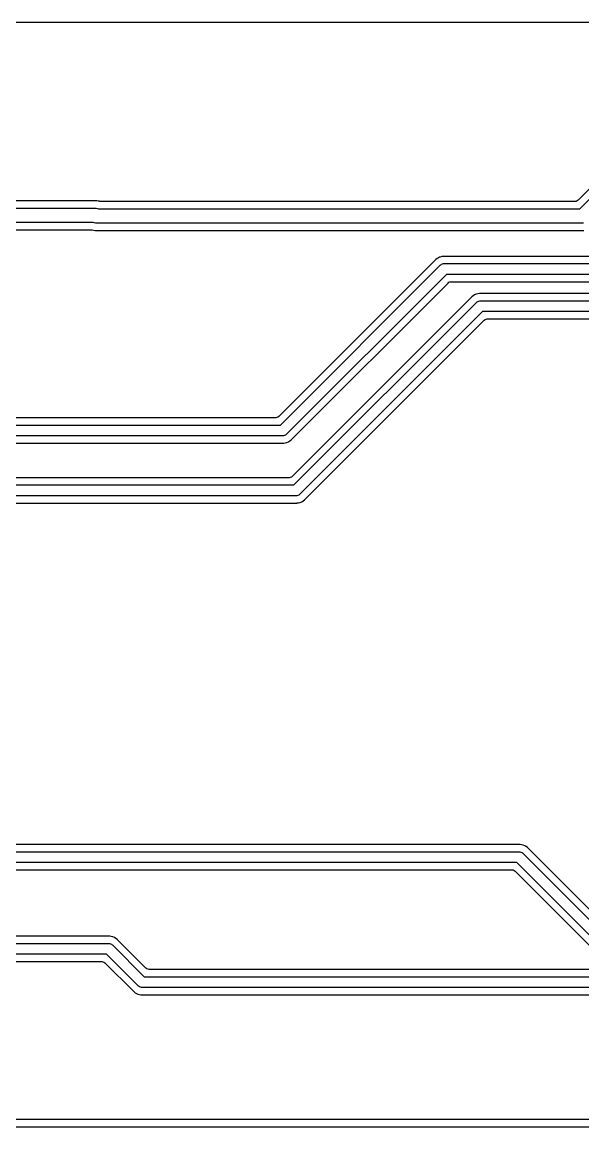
# Model space of a CAD drawing. Header units: millimetres. Extents: x 88 to 236, y -149 to -88.
# Drawn here: x 103.29 to 118.82, y -118.61 to -88.01 of the extents above; entities that cross this region are included whole.
import ezdxf

# ---------------------------------------------------------------- set-up
doc = ezdxf.new("R2010")
doc.units = ezdxf.units.MM
doc.layers.add('F.Cu', color=13, linetype='CONTINUOUS', true_color=0xc83434)

msp = doc.modelspace()

# ---------------------------------------------------------------- linework, layer by layer
at = {"layer": 'F.Cu', "linetype": 'CONTINUOUS'}
for p, q in [((87.8715, -88.01), (158.1235, -88.01)), ((122.025357, -89.608248), (118.690426, -92.943181)), ((118.737158, -93.18), (122.148579, -89.768579)), ((105.34625, -92.9595), (102.860226, -92.9595)), ((105.346251, -92.9595), (105.34625, -92.9595)), ((105.354141, -92.960538), (105.346251, -92.9595)), ((105.398299, -92.966352), (105.354141, -92.960538)), ((105.398301, -92.966353), (105.398299, -92.966352)), ((105.42729, -92.97412), (105.398301, -92.966353)), ((105.431599, -92.975275), (105.42729, -92.97412)), ((105.432853, -92.975604), (105.431599, -92.975275)), ((105.463691, -92.9795), (105.432853, -92.975604)), ((118.602745, -92.9795), (105.463691, -92.9795)), ((118.60664, -92.979439), (118.602745, -92.9795)), ((118.63734, -92.974576), (118.60664, -92.979439)), ((118.665866, -92.962232), (118.63734, -92.974576)), ((118.690426, -92.943181), (118.665866, -92.962232)), ((102.642791, -93.16), (105.32, -93.16)), ((105.32, -93.16), (105.339603, -93.160963)), ((105.339603, -93.160963), (105.378057, -93.168612)), ((105.378057, -93.168612), (105.405549, -93.18)), ((105.405549, -93.18), (118.737158, -93.18)), ((105.254451, -93.56), (102.642791, -93.56)), ((105.281943, -93.571388), (105.254451, -93.56)), ((105.320397, -93.579037), (105.281943, -93.571388)), ((105.34, -93.58), (105.320397, -93.579037)), ((118.82, -93.58), (105.34, -93.58)), ((118.839603, -93.579037), (118.82, -93.58)), ((102.860226, -93.7605), (105.196307, -93.7605)), ((105.196307, -93.7605), (105.20314, -93.761281)), ((105.20314, -93.761281), (105.208932, -93.761144)), ((105.208932, -93.761144), (105.220409, -93.763255)), ((105.220409, -93.763255), (105.224293, -93.763699)), ((105.224293, -93.763699), (105.226351, -93.764175)), ((105.226351, -93.764175), (105.261698, -93.773647)), ((105.261698, -93.773647), (105.268551, -93.774549)), ((105.268551, -93.774549), (105.31375, -93.7805)), ((105.31375, -93.7805), (105.313756, -93.7805)), ((105.313756, -93.7805), (118.84625, -93.7805)), ((114.824643, -94.534973), (114.784856, -94.557943)), ((114.824646, -94.534971), (114.824643, -94.534973)), ((114.854663, -94.522538), (114.824646, -94.534971)), ((114.867094, -94.517389), (114.854663, -94.522538)), ((114.867095, -94.517388), (114.867094, -94.517389)), ((114.867097, -94.517388), (114.867095, -94.517388)), ((114.911477, -94.505496), (114.867097, -94.517388)), ((114.957026, -94.4995), (114.911477, -94.505496)), ((134.423456, -94.4995), (114.957026, -94.4995)), ((114.748395, -94.585921), (110.401137, -98.933181)), ((110.447868, -99.17), (114.873934, -94.743934)), ((114.748396, -94.58592), (114.748395, -94.585921)), ((114.784856, -94.557943), (114.748396, -94.58592)), ((114.873934, -94.743934), (114.884841, -94.734048)), ((114.884841, -94.734048), (114.909291, -94.717711)), ((114.909291, -94.717711), (114.936458, -94.706458)), ((114.936458, -94.706458), (114.965297, -94.700722)), ((114.965297, -94.700722), (114.98, -94.7)), ((114.98, -94.7), (134.557868, -94.7)), ((115.042132, -95), (110.616066, -99.426066)), ((134.62, -95), (115.042132, -95)), ((110.741597, -99.584085), (115.088863, -95.236819)), ((115.088863, -95.236819), (115.113423, -95.217768)), ((115.113423, -95.217768), (115.141949, -95.205424)), ((115.141949, -95.205424), (115.172649, -95.200561)), ((115.172649, -95.200561), (115.176544, -95.2005)), ((115.176544, -95.2005), (134.642974, -95.2005)), ((115.748395, -95.615921), (110.771137, -100.593181)), ((110.817868, -100.83), (115.873934, -95.773934)), ((115.748397, -95.615919), (115.748395, -95.615921)), ((115.784855, -95.587945), (115.748397, -95.615919)), ((115.784861, -95.587941), (115.784855, -95.587945)), ((115.82464, -95.564974), (115.784861, -95.587941)), ((115.851986, -95.553647), (115.82464, -95.564974)), ((115.867094, -95.547389), (115.851986, -95.553647)), ((115.867095, -95.547388), (115.867094, -95.547389)), ((115.867097, -95.547388), (115.867095, -95.547388)), ((115.911477, -95.535496), (115.867097, -95.547388)), ((115.873934, -95.773934), (115.884841, -95.764048)), ((115.884841, -95.764048), (115.899131, -95.7545)), ((115.899131, -95.7545), (115.90929, -95.747712)), ((115.90929, -95.747712), (115.936457, -95.736459)), ((115.957026, -95.5295), (115.911477, -95.535496)), ((115.936457, -95.736459), (115.965297, -95.730722)), ((137.003456, -95.5295), (115.957026, -95.5295)), ((115.965297, -95.730722), (115.98, -95.73)), ((115.98, -95.73), (137.137868, -95.73)), ((116.042132, -96.03), (110.986066, -101.086066)), ((137.2, -96.03), (116.042132, -96.03)), ((111.111597, -101.244085), (116.088863, -96.266819)), ((116.088863, -96.266819), (116.113423, -96.247768)), ((116.113423, -96.247768), (116.141949, -96.235424)), ((116.141949, -96.235424), (116.172649, -96.230561)), ((116.172649, -96.230561), (116.176544, -96.2305)), ((116.176544, -96.2305), (122.576878, -96.2305)), ((110.313456, -98.9695), (100.087026, -98.9695)), ((110.317351, -98.969439), (110.313456, -98.9695)), ((110.348051, -98.964576), (110.317351, -98.969439)), ((110.376577, -98.952232), (110.348051, -98.964576)), ((110.401137, -98.933181), (110.376577, -98.952232)), ((100.11, -99.17), (110.447868, -99.17)), ((110.605159, -99.435952), (110.58071, -99.452288)), ((110.616066, -99.426066), (110.605159, -99.435952)), ((110.51, -99.47), (100.172132, -99.47)), ((100.306543, -99.6705), (110.532974, -99.6705)), ((110.524703, -99.469278), (110.51, -99.47)), ((110.553543, -99.463541), (110.524703, -99.469278)), ((110.532974, -99.6705), (110.542083, -99.6693)), ((110.542083, -99.6693), (110.578526, -99.664503)), ((110.58071, -99.452288), (110.553543, -99.463541)), ((110.578526, -99.664503), (110.622906, -99.652611)), ((110.622906, -99.652611), (110.665355, -99.635028)), ((110.665355, -99.635028), (110.676544, -99.628568)), ((110.676544, -99.628568), (110.705145, -99.612056)), ((110.705145, -99.612056), (110.741597, -99.584085)), ((110.683456, -100.6295), (102.885867, -100.6295)), ((110.687351, -100.629439), (110.683456, -100.6295)), ((110.718051, -100.624576), (110.687351, -100.629439)), ((110.746577, -100.612232), (110.718051, -100.624576)), ((110.771137, -100.593181), (110.746577, -100.612232)), ((102.654211, -100.83), (110.817868, -100.83)), ((110.88, -101.13), (102.654211, -101.13)), ((110.894703, -101.129278), (110.88, -101.13)), ((110.923543, -101.123541), (110.894703, -101.129278)), ((110.95071, -101.112288), (110.923543, -101.123541)), ((110.975159, -101.095952), (110.95071, -101.112288)), ((110.986066, -101.086066), (110.975159, -101.095952)), ((111.035355, -101.295028), (111.075145, -101.272056)), ((111.075145, -101.272056), (111.111597, -101.244085)), ((102.885867, -101.3305), (110.902974, -101.3305)), ((110.902974, -101.3305), (110.912083, -101.3293)), ((110.912083, -101.3293), (110.948526, -101.324503)), ((110.948526, -101.324503), (110.992906, -101.312611)), ((110.992906, -101.312611), (111.035355, -101.295028)), ((102.654211, -110.99), (117.06, -110.99)), ((117.082973, -110.7895), (102.885867, -110.7895)), ((117.06, -110.99), (117.074703, -110.990722)), ((117.074703, -110.990722), (117.103543, -110.996459)), ((117.082974, -110.7895), (117.082973, -110.7895)), ((117.128522, -110.795496), (117.082974, -110.7895)), ((117.103543, -110.996459), (117.13071, -111.007712)), ((117.128525, -110.795496), (117.128522, -110.795496)), ((117.128526, -110.795497), (117.128525, -110.795496)), ((117.172906, -110.807389), (117.128526, -110.795497)), ((117.13071, -111.007712), (117.150877, -111.021187)), ((117.150877, -111.021187), (117.155159, -111.024048)), ((117.155159, -111.024048), (117.166066, -111.033934)), ((117.166066, -111.033934), (119.632132, -113.5)), ((117.215355, -110.824972), (117.172906, -110.807389)), ((117.240332, -110.839392), (117.215355, -110.824972)), ((117.249084, -110.844445), (117.240332, -110.839392)), ((117.255145, -110.847944), (117.249084, -110.844445)), ((117.291597, -110.875915), (117.255145, -110.847944)), ((117.291599, -110.875917), (117.291597, -110.875915)), ((119.678863, -113.263181), (117.291599, -110.875917)), ((116.997868, -111.29), (102.654211, -111.29)), ((119.463934, -113.756066), (116.997868, -111.29)), ((102.885867, -111.4905), (116.863456, -111.4905)), ((116.863456, -111.4905), (116.894294, -111.494396)), ((116.894294, -111.494396), (116.923193, -111.505838)), ((116.923193, -111.505838), (116.94834, -111.524108)), ((116.94834, -111.524108), (116.951137, -111.526819)), ((116.951137, -111.526819), (119.338403, -113.914085)), ((105.712973, -113.3295), (102.885867, -113.3295)), ((105.712974, -113.3295), (105.712973, -113.3295)), ((105.758522, -113.335496), (105.712974, -113.3295)), ((105.758525, -113.335496), (105.758522, -113.335496)), ((105.758526, -113.335497), (105.758525, -113.335496)), ((105.802906, -113.347389), (105.758526, -113.335497)), ((105.845355, -113.364972), (105.802906, -113.347389)), ((105.885145, -113.387944), (105.845355, -113.364972)), ((105.921597, -113.415915), (105.885145, -113.387944)), ((105.921599, -113.415917), (105.921597, -113.415915)), ((106.718863, -114.213181), (105.921599, -113.415917)), ((102.654211, -113.53), (105.69, -113.53)), ((105.627868, -113.83), (102.654211, -113.83)), ((106.503934, -114.706066), (105.627868, -113.83)), ((105.69, -113.53), (105.704703, -113.530722)), ((105.704703, -113.530722), (105.733543, -113.536459)), ((105.733543, -113.536459), (105.76071, -113.547712)), ((105.76071, -113.547712), (105.771379, -113.554841)), ((105.771379, -113.554841), (105.785159, -113.564048)), ((105.785159, -113.564048), (105.796066, -113.573934)), ((105.796066, -113.573934), (106.672132, -114.45)), ((102.885867, -114.0305), (105.493456, -114.0305)), ((105.493456, -114.0305), (105.524294, -114.034396)), ((105.524294, -114.034396), (105.553193, -114.045838)), ((105.553193, -114.045838), (105.57834, -114.064108)), ((105.57834, -114.064108), (105.581137, -114.066819)), ((105.581137, -114.066819), (106.378394, -114.864077)), ((106.72166, -114.215892), (106.718863, -114.213181)), ((106.746807, -114.234162), (106.72166, -114.215892)), ((106.775706, -114.245604), (106.746807, -114.234162)), ((106.806544, -114.2495), (106.775706, -114.245604)), ((130.413456, -114.2495), (106.806544, -114.2495)), ((106.514841, -114.715952), (106.503934, -114.706066)), ((106.53929, -114.732288), (106.514841, -114.715952)), ((106.566457, -114.743541), (106.53929, -114.732288)), ((106.595297, -114.749278), (106.566457, -114.743541)), ((106.61, -114.75), (106.595297, -114.749278)), ((130.61, -114.75), (106.61, -114.75)), ((106.672132, -114.45), (130.547868, -114.45)), ((106.378394, -114.864077), (106.378395, -114.864078)), ((106.378395, -114.864078), (106.378399, -114.864081)), ((106.378399, -114.864081), (106.378403, -114.864085)), ((106.378403, -114.864085), (106.414854, -114.892055)), ((106.414854, -114.892055), (106.454645, -114.915028)), ((106.454645, -114.915028), (106.497094, -114.932611)), ((106.497094, -114.932611), (106.541474, -114.944503)), ((106.541474, -114.944503), (106.575638, -114.949)), ((106.575638, -114.949), (106.587026, -114.9505)), ((106.587026, -114.9505), (106.587027, -114.9505)), ((106.587027, -114.9505), (130.632974, -114.9505)), ((140.963456, -118.4095), (102.885867, -118.4095)), ((102.654211, -118.61), (141.097868, -118.61))]:
    msp.add_line(p, q, dxfattribs=at)

doc.saveas('drawing.dxf')
